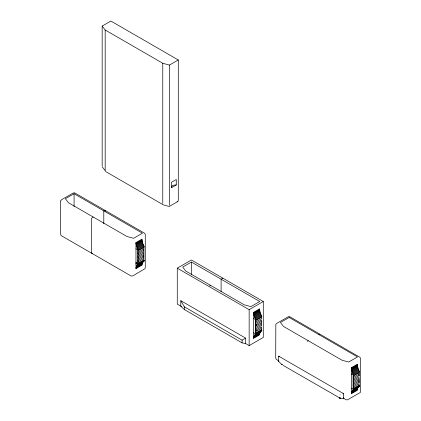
<?xml version="1.0" encoding="UTF-8"?>
<svg xmlns="http://www.w3.org/2000/svg" width="421" height="421" viewBox="0 0 421 421"><rect width="100%" height="100%" fill="white"/><g stroke="black" fill="none" stroke-linecap="round" stroke-linejoin="round"><path stroke-width="0.63" d="M138.141 262.92L137.72 262.693L137.72 263.372L143.608 259.973L144.198 260.315L144.198 260.994L142.461 262.762L141.861 265.193L135.967 268.593L135.967 242.58L141.861 239.175L142.456 242.559L144.198 246.706L144.129 247.264L143.608 247.048M141.856 241.028L141.861 239.175M255.731 332.658L255.31 332.432L255.31 333.111L261.204 329.711L261.794 330.048L261.794 330.727L260.052 332.495L259.452 334.927L253.558 338.331L253.558 312.314L259.452 308.914L260.262 312.992L261.794 316.439L261.762 316.966L261.204 316.781M259.447 310.145L259.452 308.914M353.498 388.073L353.077 387.846L353.077 388.525L358.971 385.126L359.555 385.462L359.555 386.146L357.818 387.909L357.218 390.341L351.325 393.746L351.325 367.728L357.218 364.328L358.029 368.407L359.555 371.859L359.323 372.401M357.213 365.56L357.218 364.328M343.378 398.761L343.383 393.53L278.57 356.108L278.581 361.35M135.967 268.593L136.567 266.161L138.309 264.393L138.309 263.714L144.198 260.315M253.558 338.331L254.158 335.9L255.9 334.132L255.9 333.453L261.794 330.048M351.325 393.746L351.924 391.314L353.666 389.546L353.666 388.867L359.555 385.462M278.57 356.719L279.286 356.545M340.489 398.203L340.152 398.161M340.026 394.856L340.052 394.998M176.267 184.956C174.52 184.84 171.252 185.324 171.515 187.703L176.267 184.956L176.267 179.514L171.515 182.256L171.515 187.703M209.616 285.885L210.511 285.322M307.383 341.299L308.277 340.736M102.171 166.232L102.171 26.076L110.876 21.05L178.283 59.966L178.283 200.122A3.331 1.926 60 0 1 177.104 201.801M102.171 26.076L105.176 30.007L162.78 63.261L169.421 65.081L178.283 59.966M74.085 193.728L65.381 198.754L68.386 202.685L126.931 236.486L133.573 238.302L142.43 233.187L74.085 193.728L74.085 206.643M93.183 217.004L92.594 217.341A1.668 0.963 -60 0 0 91.42 219.383L91.42 252.542A1.668 0.963 -60 0 0 92.294 253.353M177.588 201.648L169.216 206.485L163.348 204.874L105.997 171.763L102.308 166.948M138.141 251.374L137.72 251.126L137.72 250.448L138.188 250.684L138.309 250.106L136.778 246.659L136.02 243.233L141.914 239.828M136.104 243.896L141.998 240.496M136.225 244.575L142.114 241.175M136.378 245.264L142.266 241.865M136.562 245.959L142.456 242.559M136.778 246.659L142.672 243.254M137.025 247.359L142.919 243.954M137.304 248.053L143.198 244.654M137.614 248.748L143.503 245.343M137.946 249.432L143.84 246.032M144.198 246.706L138.309 250.106L135.951 248.748M137.72 251.126L143.608 247.727L144.019 247.98M138.141 252.032L137.72 251.811L137.72 252.489L143.608 249.085L144.019 249.343M138.141 253.395L137.72 253.168L137.72 253.847L143.608 250.448L144.019 250.7M138.141 254.758L137.72 254.531L137.72 255.21L143.608 251.811L144.019 252.063M138.141 256.115L137.72 255.889L137.72 256.573L143.608 253.168L144.019 253.421M138.141 257.478L137.72 257.252L137.72 257.931L143.608 254.531L144.019 254.784M138.141 258.836L137.72 258.61L137.72 259.294L143.608 255.889L144.019 256.142M138.141 260.199L137.72 259.973L137.72 260.652L143.608 257.252L144.019 257.505M138.141 261.557L137.72 261.336L137.72 262.015L143.608 258.61L144.019 258.868M137.62 264.825L144.198 260.994M137.309 265.098L143.203 261.699M137.035 265.419L142.924 262.015M136.783 265.772L142.677 262.372M136.567 266.161L142.461 262.762M136.378 266.588L142.272 263.188M136.225 267.046L142.119 263.646M136.104 267.535L141.998 264.135M136.02 268.051L141.914 264.651M181.851 306.741L177.267 304.094L177.267 268.172L191.408 260.01L263.293 301.51L263.293 337.432L249.153 345.599L245.617 343.557L242.08 342.878L184.335 309.54L180.804 306.135L180.804 300.694L245.617 338.116L245.617 343.557M191.408 262.046L182.709 267.072L185.708 271.008L244.254 304.804L250.895 306.625L259.757 301.51L191.408 262.046L191.408 274.934M222.883 278.181L221.114 279.202L221.114 291.443M177.267 268.172L249.153 309.672L263.293 301.51M255.731 321.107L255.31 320.865L255.31 320.186L255.831 320.402L255.9 319.844L254.373 316.392L253.61 312.966L259.504 309.567M253.695 313.634L259.589 310.23M253.816 314.313L259.71 310.908M253.968 315.003L259.862 311.598M254.152 315.697L260.046 312.293M254.373 316.392L260.262 312.992M254.621 317.092L260.51 313.692M254.9 317.792L260.788 314.387M255.205 318.481L261.094 315.082M255.536 319.171L261.43 315.766M261.794 316.439L255.9 319.844L253.542 318.481M255.31 320.865L261.204 317.46L261.609 317.718M255.731 321.77L255.31 321.544L255.31 322.223L261.204 318.823L261.609 319.076M255.731 323.133L255.31 322.907L255.31 323.586L261.204 320.186L261.609 320.439M255.731 324.491L255.31 324.265L255.31 324.949L261.204 321.544L261.609 321.797M255.731 326.549L255.31 326.307L255.31 325.628L256.915 324.702M255.31 326.307L261.204 322.907L261.609 323.16M255.731 327.212L255.31 326.985L255.31 327.67L261.204 324.265L261.609 324.517M255.731 328.575L255.31 328.348L255.31 329.027L261.204 325.628L261.609 325.88M255.731 329.932L255.31 329.711L255.31 330.39L261.204 326.985L261.609 327.243M255.731 331.995L255.31 331.748L255.31 331.069L256.915 330.143M255.31 331.748L261.204 328.348L261.609 328.601M242.08 342.878L242.08 340.152L245.617 338.116M255.21 334.558L261.794 330.727M254.905 334.837L260.794 331.438M254.626 335.153L260.515 331.753M254.379 335.505L260.267 332.106M254.158 335.9L260.052 332.495M253.974 336.326L259.862 332.922M253.821 336.784L259.71 333.379M253.7 337.274L259.589 333.869M253.61 337.789L259.504 334.385M318.881 334.616L319.471 334.274M353.498 376.521L353.077 376.279L353.077 375.6L353.635 375.785L353.666 375.258L352.135 371.806L351.377 368.38L357.271 364.981M351.461 369.049L357.355 365.649M351.582 369.727L357.476 366.328M351.735 370.417L357.629 367.012M351.919 371.112L357.813 367.707M352.135 371.806L358.029 368.407M352.382 372.506L358.276 369.106M352.661 373.206L358.555 369.801M352.972 373.901L358.86 370.496M353.303 374.585L359.197 371.18M359.555 371.859L353.666 375.258L351.309 373.895M353.077 376.279L358.971 372.874L359.376 373.132M353.498 377.184L353.077 376.958L353.077 377.637L358.971 374.237L359.376 374.49M353.498 378.547L353.077 378.321L353.077 379L358.971 375.6L359.376 375.853M353.498 379.905L353.077 379.679L353.077 380.363L358.971 376.958L359.376 377.211M353.498 381.268L353.077 381.042L353.077 381.721L358.971 378.321L359.376 378.574M353.498 382.626L353.077 382.4L353.077 383.084L358.971 379.679L359.376 379.931M353.498 383.989L353.077 383.763L353.077 384.441L358.971 381.042L359.376 381.294M353.498 385.347L353.077 385.126L353.077 385.804L358.971 382.4L359.376 382.657M353.498 386.71L353.077 386.483L353.077 387.162L358.971 383.763L359.376 384.015M352.977 389.972L359.555 386.146M352.666 390.251L358.56 386.852M352.393 390.567L358.282 387.167M352.14 390.925L358.034 387.52M351.924 391.314L357.818 387.909M351.74 391.74L357.629 388.336M351.582 392.198L357.476 388.793M351.467 392.688L357.355 389.283M351.377 393.203L357.271 389.799M171.5 186.35L172.11 186.019M339.584 397.961L343.336 398.824M283.144 365.396L339.989 398.124M255.731 325.854L255.31 325.628M255.731 331.295L255.31 331.069M343.383 397.608A1.668 0.963 -60 0 0 343.725 398.371L343.973 398.45M340.21 398.198L339.9 397.971M339.51 397.913L339.773 398.04M339.384 397.866L339.636 397.95M143.608 248.406L144.019 248.643M359.376 373.79L358.971 373.559L358.971 374.237M144.019 250L143.608 249.769L143.608 250.448M261.204 318.144L261.609 318.376M359.376 375.153L358.971 374.916L358.971 375.6M143.608 251.126L144.019 251.363M143.608 252.489L144.019 252.721M143.608 253.847L144.019 254.084M261.204 322.223L261.609 322.46M144.019 255.447L143.608 255.21L143.608 255.889M261.204 323.586L261.609 323.823M137.72 252.489L138.141 252.732M359.376 380.595L358.971 380.363L358.971 381.042M144.019 256.805L143.608 256.573L143.608 257.252M353.077 377.637L353.498 377.884M261.204 324.949L261.609 325.18M137.72 253.847L138.141 254.095M359.376 381.958L358.971 381.721L358.971 382.4M255.31 322.223L255.731 322.47M143.608 257.931L144.019 258.168M353.077 379L353.498 379.242M137.72 255.21L138.141 255.452M255.31 323.586L255.731 323.828M143.608 259.294L144.019 259.525M353.077 380.363L353.498 380.605M261.204 327.67L261.609 327.901M137.72 256.573L138.141 256.815M255.31 324.949L255.731 325.191M353.077 381.721L353.498 381.968M261.204 329.027L261.609 329.264M137.72 257.931L138.141 258.173M353.077 383.084L353.498 383.326M137.72 259.294L138.141 259.536M255.31 327.67L255.731 327.912M353.077 384.441L353.498 384.689M137.72 260.652L138.141 260.899M255.31 329.027L255.731 329.275M353.077 385.804L353.498 386.046M137.72 262.015L138.141 262.257M255.31 330.39L255.731 330.632M353.077 387.162L353.498 387.409M135.951 262.351L138.309 263.714M138.309 264.393L135.951 263.036L136.172 264.299M353.077 388.525L353.666 388.867M351.309 388.183L353.666 389.546M255.31 333.111L255.9 333.453M253.542 332.769L255.9 334.132M343.725 398.371L346.325 399.839L347.504 399.839L360.365 392.451L360.365 358.287L360.097 357.387L289.39 316.503L288.343 316.703L276.555 323.502L275.834 324.354L275.723 358.15L276.371 359.45L278.913 360.955A1.668 0.963 -60 0 1 278.57 360.192M180.804 300.694L184.335 306.82L242.08 340.152M282.191 364.712C283.165 365.354 280.944 363.765 281.881 364.418M278.623 361.418L281.433 364.123M351.325 367.728L351.377 368.38M253.558 312.314L253.61 312.966M135.967 242.58L136.02 243.233M340.357 398.171L340.552 398.155M141.856 263.956L141.861 265.193M358.971 379L358.971 379.679M358.971 384.441L358.971 385.126M261.204 320.865L261.204 321.544M249.153 309.672L249.153 345.599M184.335 306.82L184.335 309.54M169.421 65.081L169.421 205.238M162.78 63.261L162.78 203.417M105.176 30.007L105.176 170.163M103.792 223.793L103.792 210.879L104.382 210.542A1.668 0.963 -60 0 1 105.403 210.632M342.989 393.325A0.747 0.432 60 0 1 343.362 393.967M105.518 210.889A1.668 0.963 -60 0 1 105.56 211.221M60.661 200.98L60.635 234.371L61.25 235.655L131.21 276.044L132.657 275.955L144.903 268.756L145.277 267.709L145.277 234.55L144.661 233.266L74.701 192.871L73.249 192.965L61.466 199.77L60.661 200.98M289.174 317.466L280.47 322.486L283.475 326.422L342.02 360.218L348.662 362.039L357.524 356.924L289.174 317.466"/></g></svg>
